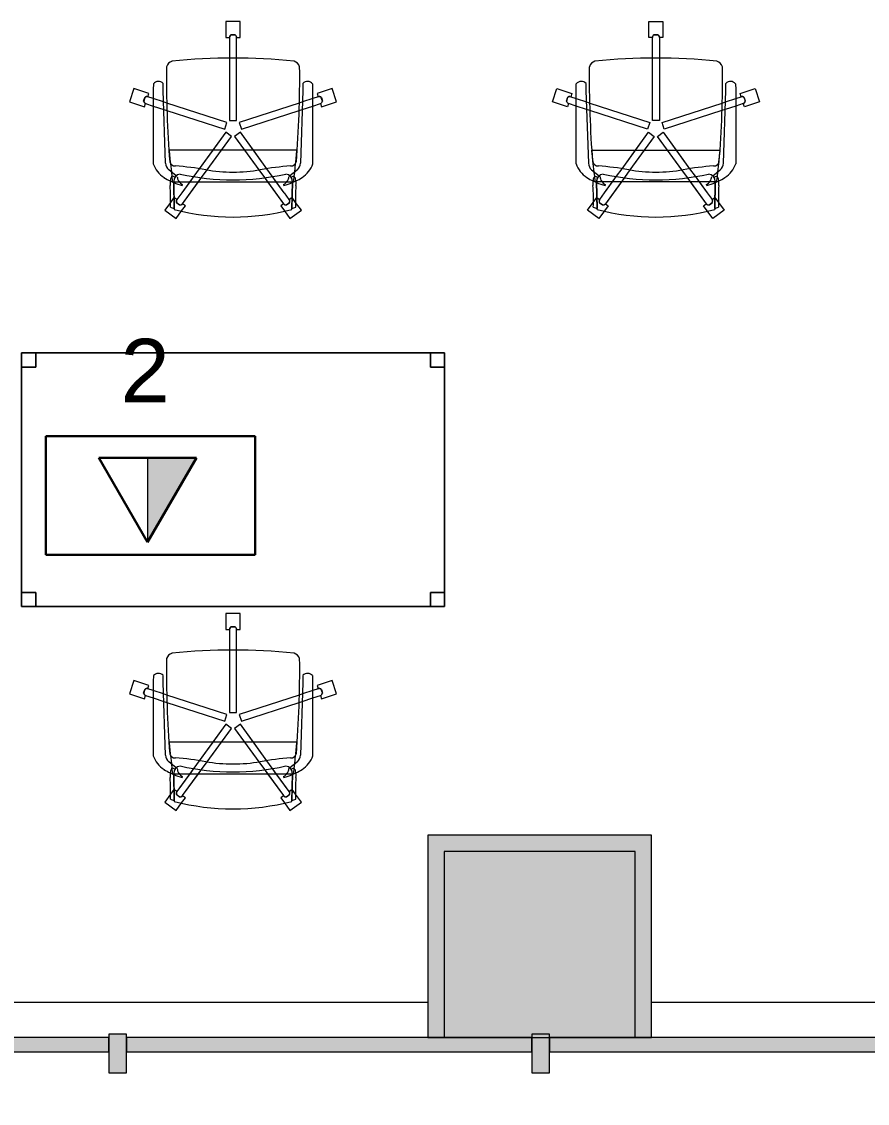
# Model space of a CAD drawing. Header units: inches. Extents: x 385 to 2249, y -1781 to -36.
# Drawn here: x 1857.8 to 1977.8, y -1729.2 to -1575.7 of the extents above; entities that cross this region are included whole.
import ezdxf

# ---------------------------------------------------------------- set-up
doc = ezdxf.new("R2010")
doc.units = ezdxf.units.IN
doc.header["$MEASUREMENT"] = 0
for name, color, linetype, lineweight in [('A-ANNO-NOTE', 131, 'Continuous', 30), ('A-COLS', 52, 'Continuous', 13), ('A-GLAZ-CURT', 52, 'Continuous', 13), ('A-GLAZ-CWMG', 51, 'Continuous', 13), ('A-WALL', 113, 'Continuous', 13), ('I-FURN', 30, 'Continuous', 9)]:
    doc.layers.add(name, color=color, linetype=linetype, lineweight=lineweight)
doc.styles.add('Swis721 Lt BT', font='swissl.ttf', dxfattribs={"height": 9})

# ---------------------------------------------------------------- blocks, each defined once
blk = doc.blocks.new('System Panel - Glazed 2-5105823-Level 5 POWER _ SIGNAL')
at = {"layer": 'A-GLAZ-CURT', "lineweight": 9}
blk.add_hatch(color=7, dxfattribs=at).paths.add_polyline_path([(-14.36, 0.25), (28.75, 0.25), (28.75, 2.25), (-28.75, 2.25), (-28.75, 0.25)], flags=0)
at = {"layer": 'A-GLAZ-CURT', "color": 8, "lineweight": 20}
for p, q in [((28.75, 2.25), (-28.75, 2.25)), ((-28.75, 2.25), (-28.75, 0.25)), ((28.75, 0.25), (28.75, 2.25)), ((-28.75, 0.25), (28.75, 0.25))]:
    blk.add_line(p, q, dxfattribs=at)
blk = doc.blocks.new('Rectangular Mullion - 2_5_ x 5_ rectangular-5104493-Level 5 POWER _ SIGNAL')
at = {"layer": 'A-GLAZ-CWMG', "lineweight": 9}
blk.add_hatch(color=7, dxfattribs=at).paths.add_polyline_path([(0, 2.75), (0, -2.75), (-2.5, -2.75), (-2.5, 2.75)], flags=0)
at = {"layer": 'A-GLAZ-CWMG', "color": 8, "lineweight": 20}
for p, q in [((-2.5, 2.75), (0, 2.75)), ((-2.5, -2.75), (-2.5, 2.75)), ((0, 2.75), (0, -2.75)), ((0, -2.75), (-2.5, -2.75))]:
    blk.add_line(p, q, dxfattribs=at)
blk = doc.blocks.new('Columns 15 - Columns 4-5094592-Level 5 POWER _ SIGNAL')
at = {"layer": 'A-COLS', "color": 8, "lineweight": 20}
for p, q in [((1386.75, -824.84), (1378.58, -849.96)), ((1412.53, -833.21), (1386.75, -824.84)), ((1404.36, -858.34), (1412.53, -833.21)), ((1378.58, -849.96), (1404.36, -858.34))]:
    blk.add_line(p, q, dxfattribs=at)
blk = doc.blocks.new('Walls 49 - Walls 3-5097350-Level 5 POWER _ SIGNAL')
at = {"layer": 'A-WALL', "lineweight": 9}
for p, q in [((54.48, -1088.07), (54.48, -1297.16)), ((54.48, -1328.9), (54.48, -1537.12))]:
    blk.add_line(p, q, dxfattribs=at)
blk = doc.blocks.new('Columns 57 - Columns 4-5528666-Level 5 POWER _ SIGNAL')
at = {"layer": 'A-COLS', "lineweight": 9}
blk.add_hatch(color=7, dxfattribs=at).paths.add_polyline_path([(1376.38, -849.25), (1406.57, -859.06), (1415.44, -831.74), (1385.26, -821.93), (1377.93, -844.49)], flags=0)
at = {"layer": 'A-COLS', "color": 8, "lineweight": 20}
for p, q in [((1385.26, -821.93), (1376.38, -849.25)), ((1415.44, -831.74), (1385.26, -821.93)), ((1406.57, -859.06), (1415.44, -831.74)), ((1376.38, -849.25), (1406.57, -859.06))]:
    blk.add_line(p, q, dxfattribs=at)
blk = doc.blocks.new('F-Haworth_Chair_X99-Seminar - X99 Advanced Seminar Chair-V114-Level 5 POWER _ SIGNAL')
at = {"layer": 'I-FURN'}
for p, q in [((-1, 15.13), (1, 15.13)), ((-1, 12.88), (-1, 15.13)), ((-1, 15.13), (1, 15.13)), ((-1, 12.88), (-1, 15.13)), ((1, 15.13), (1, 12.88)), ((1, 15.13), (1, 12.88)), ((-0.52, 12.88), (-1, 12.88)), ((-0.52, 12.88), (-1, 12.88)), ((-0.5, 9.91), (-0.5, 12.88)), ((-0.5, 9.91), (-0.5, 12.88)), ((0.26, 13.26), (-0.26, 13.26)), ((0.26, 13.26), (-0.26, 13.26)), ((-0.25, 13.25), (0.25, 13.25)), ((-0.25, 13.25), (0.25, 13.25)), ((0.5, 12.88), (0.5, 9.91)), ((0.5, 12.88), (0.5, 9.91)), ((1, 12.88), (0.52, 12.88)), ((1, 12.88), (0.52, 12.88)), ((-0.5, 1.08), (-0.5, 9.91)), ((-0.5, 1.08), (-0.5, 9.91)), ((0.5, 9.91), (0.5, 1.08)), ((0.5, 9.91), (0.5, 1.08)), ((-11.32, 5.48), (-11.3, 6.32)), ((-9.92, 6.36), (-9.92, 5.36)), ((9.92, 5.36), (9.92, 6.36)), ((11.3, 6.32), (11.32, 5.48)), ((-14.69, 3.72), (-14.08, 5.62)), ((-14.69, 3.72), (-14.08, 5.62)), ((-14.08, 5.62), (-11.94, 4.93)), ((-14.08, 5.62), (-11.94, 4.93)), ((-11.94, 4.93), (-12.09, 4.47)), ((-11.94, 4.93), (-12.09, 4.47)), ((-11.32, -5.06), (-11.32, 5.48)), ((-9.92, 5.36), (-9.57, -4.97)), ((9.57, -4.97), (9.92, 5.36)), ((11.32, 5.48), (11.32, -5.06)), ((11.94, 4.93), (14.08, 5.62)), ((11.94, 4.93), (14.08, 5.62)), ((12.09, 4.47), (11.94, 4.93)), ((12.09, 4.47), (11.94, 4.93)), ((14.08, 5.62), (14.69, 3.72)), ((14.08, 5.62), (14.69, 3.72)), ((-12.55, 3.03), (-14.69, 3.72)), ((-12.55, 3.03), (-14.69, 3.72)), ((-12.53, 4.34), (-12.69, 3.85)), ((-12.53, 4.34), (-12.69, 3.85)), ((-12.68, 3.86), (-12.52, 4.33)), ((-12.68, 3.86), (-12.52, 4.33)), ((-12.4, 3.49), (-12.55, 3.03)), ((-12.4, 3.49), (-12.55, 3.03)), ((-11.32, 3.15), (-12.4, 3.5)), ((-11.32, 3.15), (-12.4, 3.5)), ((-12.09, 4.45), (-11.32, 4.21)), ((-12.09, 4.45), (-11.32, 4.21)), ((-11.32, 4.21), (-9.86, 3.73)), ((-11.32, 4.21), (-9.86, 3.73)), ((-9.83, 2.67), (-11.32, 3.15)), ((-9.83, 2.67), (-11.32, 3.15)), ((-9.86, 3.73), (-9.38, 3.57)), ((-9.86, 3.73), (-9.38, 3.57)), ((-9.38, 3.57), (-0.87, 0.81)), ((-9.38, 3.57), (-0.87, 0.81)), ((0.87, 0.81), (9.38, 3.57)), ((0.87, 0.81), (9.38, 3.57)), ((9.38, 3.57), (9.86, 3.73)), ((9.38, 3.57), (9.86, 3.73)), ((11.32, 3.15), (9.83, 2.67)), ((11.32, 3.15), (9.83, 2.67)), ((9.86, 3.73), (11.32, 4.21)), ((9.86, 3.73), (11.32, 4.21)), ((11.32, 4.21), (12.09, 4.45)), ((11.32, 4.21), (12.09, 4.45)), ((12.4, 3.5), (11.32, 3.15)), ((12.4, 3.5), (11.32, 3.15)), ((12.55, 3.03), (12.4, 3.49)), ((12.55, 3.03), (12.4, 3.49)), ((12.52, 4.33), (12.68, 3.86)), ((12.52, 4.33), (12.68, 3.86)), ((12.69, 3.85), (12.53, 4.34)), ((12.69, 3.85), (12.53, 4.34)), ((14.69, 3.72), (12.55, 3.03)), ((14.69, 3.72), (12.55, 3.03)), ((-9.37, 2.52), (-9.83, 2.67)), ((-9.37, 2.52), (-9.83, 2.67)), ((-1.18, -0.14), (-9.37, 2.52)), ((-1.18, -0.14), (-9.37, 2.52)), ((9.37, 2.52), (1.18, -0.14)), ((9.37, 2.52), (1.18, -0.14)), ((9.83, 2.67), (9.37, 2.52)), ((9.83, 2.67), (9.37, 2.52)), ((-0.87, 0.81), (-1.18, -0.14)), ((-0.87, 0.81), (-1.18, -0.14)), ((0.5, 1.08), (-0.5, 1.08)), ((0.5, 1.08), (-0.5, 1.08)), ((1.18, -0.14), (0.87, 0.81)), ((1.18, -0.14), (0.87, 0.81)), ((-4.79, -5.75), (-1.04, -0.58)), ((-0.23, -1.17), (-3.68, -5.91)), ((-2.89, -3.12), (-1.04, -0.58)), ((-0.23, -1.17), (-1.65, -3.12)), ((-1.04, -0.58), (-0.23, -1.17)), ((-1.04, -0.58), (-0.23, -1.17)), ((0.23, -1.17), (1.04, -0.58)), ((0.23, -1.17), (1.04, -0.58)), ((1.65, -3.12), (0.23, -1.17)), ((3.68, -5.91), (0.23, -1.17)), ((1.04, -0.58), (2.89, -3.12)), ((1.04, -0.58), (4.79, -5.75)), ((-9.07, -3.12), (-2.89, -3.12)), ((-9.07, -3.2), (-9.07, -3.12)), ((-8.9, -4.8), (-9.07, -3.2)), ((-4.79, -5.75), (-2.89, -3.12)), ((-1.65, -3.12), (-3.68, -5.91)), ((-2.89, -3.12), (-1.65, -3.12)), ((-1.65, -3.12), (1.65, -3.12)), ((1.65, -3.12), (2.89, -3.12)), ((3.68, -5.91), (1.65, -3.12)), ((2.89, -3.12), (9.07, -3.12)), ((2.89, -3.12), (4.79, -5.75)), ((9.07, -3.2), (8.9, -4.8)), ((9.07, -3.12), (9.07, -3.2)), ((-9.13, -5.92), (-8.07, -6.77)), ((-8.88, -4.99), (-8.89, -4.91)), ((-8.75, -6.22), (-8.88, -4.99)), ((-5.57, -6.82), (-4.79, -5.75)), ((-5.57, -6.82), (-4.79, -5.75)), ((-3.68, -5.91), (-4.47, -7.01)), ((-3.68, -5.91), (-4.47, -7.01)), ((4.47, -7.01), (3.68, -5.91)), ((4.47, -7.01), (3.68, -5.91)), ((4.79, -5.75), (5.57, -6.82)), ((4.79, -5.75), (5.57, -6.82)), ((8.07, -6.77), (9.13, -5.92)), ((8.88, -4.99), (8.75, -6.22)), ((8.89, -4.91), (8.88, -4.99)), ((-8.68, -6.87), (-8.75, -6.22)), ((-8.62, -7.42), (-8.68, -6.87)), ((-8.6, -7.6), (-8.62, -7.43)), ((-8.61, -6.81), (-8.23, -6.95)), ((-8.49, -7.6), (-8.56, -7.6)), ((-8.42, -7.57), (-8.34, -11.37)), ((-8.34, -11.52), (-8.42, -7.57)), ((-7.65, -7.6), (-8.4, -7.6)), ((-8.03, -6.81), (-7.95, -6.87)), ((-6.14, -7.6), (-7.65, -7.6)), ((-7.27, -9.15), (-5.57, -6.82)), ((-7.27, -9.15), (-6.14, -7.6)), ((-4.47, -7.01), (-7.16, -10.71)), ((-4.9, -7.6), (-7.16, -10.71)), ((-6.14, -7.6), (-5.57, -6.82)), ((-4.9, -7.6), (-6.14, -7.6)), ((-4.47, -7.01), (-4.9, -7.6)), ((4.9, -7.6), (-4.9, -7.6)), ((4.9, -7.6), (4.47, -7.01)), ((7.16, -10.71), (4.47, -7.01)), ((6.14, -7.6), (4.9, -7.6)), ((7.16, -10.71), (4.9, -7.6)), ((5.57, -6.82), (6.14, -7.6)), ((5.57, -6.82), (7.27, -9.15)), ((7.65, -7.6), (6.14, -7.6)), ((6.14, -7.6), (7.27, -9.15)), ((8.4, -7.6), (7.65, -7.6)), ((7.95, -6.87), (8, -6.83)), ((8.23, -6.95), (8.61, -6.81)), ((8.34, -11.37), (8.42, -7.57)), ((8.42, -7.57), (8.34, -11.52)), ((8.56, -7.6), (8.49, -7.6)), ((8.62, -7.43), (8.6, -7.6)), ((8.68, -6.87), (8.62, -7.42)), ((8.75, -6.22), (8.68, -6.87)), ((-7.97, -10.12), (-7.28, -9.17)), ((-7.97, -10.12), (-7.28, -9.17)), ((-7.18, -7.99), (-7.21, -8.13)), ((7.21, -8.13), (7.18, -7.99)), ((7.28, -9.17), (7.97, -10.12)), ((7.28, -9.17), (7.97, -10.12)), ((-9.7, -11.65), (-8.88, -10.52)), ((-9.7, -11.65), (-8.88, -10.52)), ((-8.88, -10.52), (-8.38, -9.83)), ((-8.88, -10.52), (-8.38, -9.83)), ((-8.38, -9.83), (-7.99, -10.11)), ((-8.38, -9.83), (-7.99, -10.11)), ((-8, -10.58), (-7.59, -10.88)), ((-8, -10.58), (-7.59, -10.88)), ((-7.59, -10.87), (-7.99, -10.57)), ((-7.59, -10.87), (-7.99, -10.57)), ((-7.15, -10.72), (-6.76, -11)), ((-7.15, -10.72), (-6.76, -11)), ((6.76, -11), (7.15, -10.72)), ((6.76, -11), (7.15, -10.72)), ((7.99, -10.57), (7.59, -10.87)), ((7.99, -10.57), (7.59, -10.87)), ((7.59, -10.88), (8, -10.58)), ((7.59, -10.88), (8, -10.58)), ((7.99, -10.11), (8.38, -9.83)), ((7.99, -10.11), (8.38, -9.83)), ((8.38, -9.83), (8.88, -10.52)), ((8.38, -9.83), (8.88, -10.52)), ((8.88, -10.52), (9.7, -11.65)), ((8.88, -10.52), (9.7, -11.65)), ((-8.08, -12.82), (-9.7, -11.65)), ((-8.08, -12.82), (-9.7, -11.65)), ((-7.29, -11.74), (-8.08, -12.82)), ((-7.29, -11.74), (-8.08, -12.82)), ((-6.76, -11), (-7.29, -11.74)), ((-6.76, -11), (-7.29, -11.74)), ((7.29, -11.74), (6.76, -11)), ((7.29, -11.74), (6.76, -11)), ((8.08, -12.82), (7.29, -11.74)), ((8.08, -12.82), (7.29, -11.74)), ((9.7, -11.65), (8.08, -12.82)), ((9.7, -11.65), (8.08, -12.82))]:
    blk.add_line(p, q, dxfattribs=at)
for centre, radius, start, end in [((-0.11, 12.88), 0.407, 111.1651, 180.8349), ((-0.11, 12.88), 0.407, 111.1651, 180.8349), ((-0.09, 12.88), 0.406, 112.6199, 180), ((-0.09, 12.88), 0.406, 166.524, 180), ((-0.09, 12.88), 0.406, 126.0959, 166.524), ((-0.09, 12.88), 0.406, 112.6199, 126.0959), ((0.09, 12.88), 0.406, 53.9041, 67.3801), ((0.09, 12.88), 0.406, 0, 67.3801), ((0.11, 12.88), 0.407, 359.1651, 68.8349), ((0.11, 12.88), 0.407, 359.1651, 68.8349), ((0.09, 12.88), 0.406, 16.6437, 53.9041), ((0.09, 12.88), 0.406, 13.476, 16.6437), ((0.09, 12.88), 0.406, 0, 13.476), ((-8.21, 8.28), 1.31, 110.0433, 159.9567), ((0, -75.01), 84.96, 84.1475, 95.8525), ((8.21, 8.28), 1.31, 20.0433, 69.9567), ((144.06, 7.32), 153.52, 179.4749, 184.5213), ((-144.06, 7.32), 153.52, 355.4787, 0.5251), ((-10.58, 5.68), 0.956, 45.8901, 138.1099), ((10.58, 5.68), 0.956, 41.8901, 134.1099), ((-12.28, 3.88), 0.407, 183.1651, 252.8349), ((-12.28, 3.88), 0.407, 183.1651, 252.8349), ((-12.27, 3.89), 0.406, 184.6199, 198.0959), ((-12.27, 3.89), 0.406, 184.6199, 252), ((-12.27, 3.89), 0.406, 198.0959, 238.524), ((-12.22, 4.09), 0.407, 71.1651, 140.8349), ((-12.22, 4.09), 0.407, 71.1651, 140.8349), ((-12.22, 4.07), 0.406, 85.476, 139.3801), ((-12.22, 4.07), 0.406, 72, 139.3801), ((-12.27, 3.89), 0.406, 238.524, 252), ((-12.22, 4.07), 0.406, 72, 85.476), ((12.22, 4.09), 0.407, 39.1651, 108.8349), ((12.22, 4.09), 0.407, 39.1651, 108.8349), ((12.22, 4.07), 0.406, 81.0479, 108), ((12.22, 4.07), 0.406, 40.6199, 108), ((12.22, 4.07), 0.406, 40.6199, 81.0479), ((12.27, 3.89), 0.406, 288, 355.3801), ((12.28, 3.88), 0.407, 287.1651, 356.8349), ((12.28, 3.88), 0.407, 287.1651, 356.8349), ((12.27, 3.89), 0.406, 288, 341.9041), ((12.27, 3.89), 0.406, 341.9041, 355.3801), ((-7.87, -3.92), 3.63, 198.1789, 238.0478), ((-8.18, -4.9), 1.39, 182.8013, 227.1078), ((-8.24, -4.59), 0.763, 194.2338, 275.7662), ((-11.32, -48.08), 42.84, 79.9767, 85.7699), ((0, 15.97), 22.19, 259.9767, 280.0233), ((11.32, -48.08), 42.84, 94.2301, 100.0233), ((8.24, -4.59), 0.763, 264.2338, 345.7662), ((8.18, -4.9), 1.39, 312.8922, 357.1987), ((7.87, -3.92), 3.63, 301.9522, 341.8211), ((-4.71, 1.15), 9.61, 238.0478, 243.9964), ((-5.2, -7.86), 3.74, 170.0936, 184.0143), ((-4.71, 1.15), 9.61, 243.9964, 246.4906), ((-8.28, -7.33), 0.613, 122.5427, 170.0936), ((-7.37, -7.55), 1.05, 95.9554, 181.1786), ((-7.37, -7.55), 1.05, 145.2002, 181.1786), ((-6.55, -6.76), 1.38, 185.0878, 212.4248), ((-6.55, -6.76), 1.38, 214.0187, 242.9497), ((0, 26.49), 33.83, 257.2285, 282.7715), ((6.55, -6.76), 1.38, 297.0503, 325.9813), ((7.37, -7.55), 1.05, 358.8214, 84.0446), ((6.55, -6.76), 1.38, 327.5752, 354.9122), ((7.37, -7.55), 1.05, 358.8214, 34.7998), ((4.71, 1.15), 9.61, 293.5094, 296.0036), ((8.28, -7.33), 0.613, 9.9064, 57.4573), ((5.2, -7.86), 3.74, 355.9857, 9.9064), ((4.71, 1.15), 9.61, 296.0036, 301.9522), ((-36.06, -10.03), 27.2, 357.4882, 4.0143), ((-4.71, 1.15), 9.61, 246.6393, 247.073), ((-4.71, 1.15), 9.61, 247.2631, 254.9334), ((4.71, 1.15), 9.61, 285.0666, 292.7369), ((4.71, 1.15), 9.61, 292.927, 293.3607), ((36.06, -10.03), 27.2, 175.9857, 182.5118), ((-7.66, -10.36), 0.407, 143.1651, 212.8349), ((-7.66, -10.36), 0.407, 143.1651, 212.8349), ((-7.64, -10.36), 0.406, 144, 211.3801), ((-7.64, -10.36), 0.406, 144, 211.3801), ((-7.49, -10.47), 0.406, 256.6199, 324), ((-7.48, -10.49), 0.407, 255.1651, 324.8349), ((-7.48, -10.49), 0.407, 255.1651, 324.8349), ((-7.49, -10.47), 0.406, 297.0479, 324), ((7.48, -10.49), 0.407, 215.1651, 284.8349), ((7.48, -10.49), 0.407, 215.1651, 284.8349), ((7.49, -10.47), 0.406, 216, 256.4281), ((7.49, -10.47), 0.406, 216, 283.3801), ((7.64, -10.36), 0.406, 28.5937, 36), ((7.64, -10.36), 0.406, 328.6199, 36), ((7.66, -10.36), 0.407, 327.1651, 36.8349), ((7.66, -10.36), 0.407, 327.1651, 36.8349), ((7.64, -10.36), 0.406, 328.6199, 331.1439), ((7.64, -10.36), 0.406, 22.524, 28.5937), ((7.64, -10.36), 0.406, 331.1439, 22.524), ((0, 20.73), 33.17, 254.4478, 255.4234), ((0, 20.29), 32.89, 255.304, 284.6925), ((-7.49, -10.47), 0.406, 256.6199, 297.0479), ((7.49, -10.47), 0.406, 256.4281, 283.3801), ((0, 20.73), 33.17, 284.5766, 285.5522)]:
    blk.add_arc(centre, radius, start, end, dxfattribs=at)
blk = doc.blocks.new('F-Haworth_Chair_X99-Seminar - X99 Advanced Seminar Chair-V115-Level 5 POWER _ SIGNAL')
at = {"layer": 'I-FURN'}
for p, q in [((-8.08, 12.82), (-9.7, 11.65)), ((-8.08, 12.82), (-9.7, 11.65)), ((-7.29, 11.74), (-8.08, 12.82)), ((-7.29, 11.74), (-8.08, 12.82)), ((8.08, 12.82), (7.29, 11.74)), ((8.08, 12.82), (7.29, 11.74)), ((9.7, 11.65), (8.08, 12.82)), ((9.7, 11.65), (8.08, 12.82)), ((-9.7, 11.65), (-8.88, 10.52)), ((-9.7, 11.65), (-8.88, 10.52)), ((-8.34, 11.52), (-8.42, 7.57)), ((-8.42, 7.57), (-8.34, 11.37)), ((-8, 10.58), (-7.59, 10.88)), ((-8, 10.58), (-7.59, 10.88)), ((-7.59, 10.87), (-7.99, 10.57)), ((-7.59, 10.87), (-7.99, 10.57)), ((-6.76, 11), (-7.29, 11.74)), ((-6.76, 11), (-7.29, 11.74)), ((-7.15, 10.72), (-6.76, 11)), ((-7.15, 10.72), (-6.76, 11)), ((7.29, 11.74), (6.76, 11)), ((7.29, 11.74), (6.76, 11)), ((6.76, 11), (7.15, 10.72)), ((6.76, 11), (7.15, 10.72)), ((7.59, 10.88), (8, 10.58)), ((7.59, 10.88), (8, 10.58)), ((7.99, 10.57), (7.59, 10.87)), ((7.99, 10.57), (7.59, 10.87)), ((8.42, 7.57), (8.34, 11.52)), ((8.34, 11.37), (8.42, 7.57)), ((8.88, 10.52), (9.7, 11.65)), ((8.88, 10.52), (9.7, 11.65)), ((-8.88, 10.52), (-8.38, 9.83)), ((-8.88, 10.52), (-8.38, 9.83)), ((-8.38, 9.83), (-7.99, 10.11)), ((-8.38, 9.83), (-7.99, 10.11)), ((-7.97, 10.12), (-7.28, 9.17)), ((-7.97, 10.12), (-7.28, 9.17)), ((-4.9, 7.6), (-7.16, 10.71)), ((-4.47, 7.01), (-7.16, 10.71)), ((7.16, 10.71), (4.47, 7.01)), ((7.16, 10.71), (4.9, 7.6)), ((7.28, 9.17), (7.97, 10.12)), ((7.28, 9.17), (7.97, 10.12)), ((7.99, 10.11), (8.38, 9.83)), ((7.99, 10.11), (8.38, 9.83)), ((8.38, 9.83), (8.88, 10.52)), ((8.38, 9.83), (8.88, 10.52)), ((-7.27, 9.15), (-6.14, 7.6)), ((-7.27, 9.15), (-5.57, 6.82)), ((-7.18, 7.99), (-7.21, 8.13)), ((5.57, 6.82), (7.27, 9.15)), ((6.14, 7.6), (7.27, 9.15)), ((7.21, 8.13), (7.18, 7.99)), ((-9.13, 5.92), (-8.07, 6.77)), ((-8.75, 6.22), (-8.88, 4.99)), ((-8.68, 6.87), (-8.75, 6.22)), ((-8.62, 7.42), (-8.68, 6.87)), ((-8.6, 7.6), (-8.62, 7.43)), ((-8.61, 6.81), (-8.23, 6.95)), ((-8.49, 7.6), (-8.56, 7.6)), ((-7.65, 7.6), (-8.4, 7.6)), ((-8.03, 6.81), (-7.95, 6.87)), ((-6.14, 7.6), (-7.65, 7.6)), ((-4.9, 7.6), (-6.14, 7.6)), ((-6.14, 7.6), (-5.57, 6.82)), ((-5.57, 6.82), (-4.79, 5.75)), ((-5.57, 6.82), (-4.79, 5.75)), ((4.9, 7.6), (-4.9, 7.6)), ((-4.47, 7.01), (-4.9, 7.6)), ((-3.68, 5.91), (-4.47, 7.01)), ((-3.68, 5.91), (-4.47, 7.01)), ((4.47, 7.01), (3.68, 5.91)), ((4.47, 7.01), (3.68, 5.91)), ((4.9, 7.6), (4.47, 7.01)), ((4.79, 5.75), (5.57, 6.82)), ((4.79, 5.75), (5.57, 6.82)), ((6.14, 7.6), (4.9, 7.6)), ((5.57, 6.82), (6.14, 7.6)), ((7.65, 7.6), (6.14, 7.6)), ((8.4, 7.6), (7.65, 7.6)), ((7.95, 6.87), (8.03, 6.81)), ((8.07, 6.77), (9.13, 5.92)), ((8.23, 6.95), (8.61, 6.81)), ((8.56, 7.6), (8.49, 7.6)), ((8.62, 7.43), (8.6, 7.6)), ((8.68, 6.87), (8.62, 7.42)), ((8.75, 6.22), (8.68, 6.87)), ((8.88, 4.99), (8.75, 6.22)), ((-11.32, 5.06), (-11.32, -5.48)), ((-9.92, -5.36), (-9.57, 4.97)), ((-8.9, 4.8), (-9.07, 3.2)), ((-8.88, 4.99), (-8.89, 4.91)), ((-4.79, 5.75), (-2.89, 3.12)), ((-4.79, 5.75), (-1.04, 0.58)), ((-1.65, 3.12), (-3.68, 5.91)), ((-0.23, 1.17), (-3.68, 5.91)), ((3.68, 5.91), (0.23, 1.17)), ((1.04, 0.58), (4.79, 5.75)), ((3.68, 5.91), (1.65, 3.12)), ((2.89, 3.12), (4.79, 5.75)), ((8.89, 4.91), (8.88, 4.99)), ((9.07, 3.2), (8.9, 4.8)), ((9.57, 4.97), (9.92, -5.36)), ((11.32, -5.48), (11.32, 5.06)), ((-9.07, 3.2), (-9.07, 3.12)), ((-9.07, 3.12), (-2.89, 3.12)), ((-2.89, 3.12), (-1.65, 3.12)), ((-2.89, 3.12), (-1.04, 0.58)), ((-1.65, 3.12), (1.65, 3.12)), ((-0.23, 1.17), (-1.65, 3.12)), ((1.65, 3.12), (0.23, 1.17)), ((1.04, 0.58), (2.89, 3.12)), ((1.65, 3.12), (2.89, 3.12)), ((2.89, 3.12), (9.07, 3.12)), ((9.07, 3.12), (9.07, 3.2)), ((-1.18, 0.14), (-9.37, -2.52)), ((-1.18, 0.14), (-9.37, -2.52)), ((-0.87, -0.81), (-1.18, 0.14)), ((-0.87, -0.81), (-1.18, 0.14)), ((-1.04, 0.58), (-0.23, 1.17)), ((-1.04, 0.58), (-0.23, 1.17)), ((0.23, 1.17), (1.04, 0.58)), ((0.23, 1.17), (1.04, 0.58)), ((1.18, 0.14), (0.87, -0.81)), ((1.18, 0.14), (0.87, -0.81)), ((9.37, -2.52), (1.18, 0.14)), ((9.37, -2.52), (1.18, 0.14)), ((-9.38, -3.57), (-0.87, -0.81)), ((-9.38, -3.57), (-0.87, -0.81)), ((-0.5, -1.08), (-0.5, -9.91)), ((0.5, -1.08), (-0.5, -1.08)), ((-0.5, -1.08), (-0.5, -9.91)), ((0.5, -1.08), (-0.5, -1.08)), ((0.5, -9.91), (0.5, -1.08)), ((0.5, -9.91), (0.5, -1.08)), ((0.87, -0.81), (9.38, -3.57)), ((0.87, -0.81), (9.38, -3.57)), ((-12.55, -3.03), (-14.69, -3.72)), ((-12.55, -3.03), (-14.69, -3.72)), ((-12.4, -3.49), (-12.55, -3.03)), ((-12.4, -3.49), (-12.55, -3.03)), ((-9.83, -2.67), (-11.32, -3.15)), ((-9.83, -2.67), (-11.32, -3.15)), ((-9.37, -2.52), (-9.83, -2.67)), ((-9.37, -2.52), (-9.83, -2.67)), ((9.83, -2.67), (9.37, -2.52)), ((9.83, -2.67), (9.37, -2.52)), ((11.32, -3.15), (9.83, -2.67)), ((11.32, -3.15), (9.83, -2.67)), ((12.55, -3.03), (12.4, -3.49)), ((12.55, -3.03), (12.4, -3.49)), ((14.69, -3.72), (12.55, -3.03)), ((14.69, -3.72), (12.55, -3.03)), ((-14.69, -3.72), (-14.08, -5.62)), ((-14.69, -3.72), (-14.08, -5.62)), ((-12.53, -4.34), (-12.69, -3.85)), ((-12.53, -4.34), (-12.69, -3.85)), ((-12.68, -3.86), (-12.52, -4.33)), ((-12.68, -3.86), (-12.52, -4.33)), ((-11.32, -3.15), (-12.4, -3.5)), ((-11.32, -3.15), (-12.4, -3.5)), ((-12.09, -4.45), (-11.32, -4.21)), ((-12.09, -4.45), (-11.32, -4.21)), ((-11.94, -4.93), (-12.09, -4.47)), ((-11.94, -4.93), (-12.09, -4.47)), ((-11.32, -4.21), (-9.86, -3.73)), ((-11.32, -4.21), (-9.86, -3.73)), ((-9.86, -3.73), (-9.38, -3.57)), ((-9.86, -3.73), (-9.38, -3.57)), ((9.38, -3.57), (9.86, -3.73)), ((9.38, -3.57), (9.86, -3.73)), ((9.86, -3.73), (11.32, -4.21)), ((9.86, -3.73), (11.32, -4.21)), ((12.4, -3.5), (11.32, -3.15)), ((12.4, -3.5), (11.32, -3.15)), ((11.32, -4.21), (12.09, -4.45)), ((11.32, -4.21), (12.09, -4.45)), ((12.09, -4.47), (11.94, -4.93)), ((12.09, -4.47), (11.94, -4.93)), ((12.52, -4.33), (12.68, -3.86)), ((12.52, -4.33), (12.68, -3.86)), ((12.69, -3.85), (12.53, -4.34)), ((12.69, -3.85), (12.53, -4.34)), ((14.08, -5.62), (14.69, -3.72)), ((14.08, -5.62), (14.69, -3.72)), ((-14.08, -5.62), (-11.94, -4.93)), ((-14.08, -5.62), (-11.94, -4.93)), ((-11.32, -5.48), (-11.3, -6.32)), ((-9.92, -6.36), (-9.92, -5.36)), ((9.92, -5.36), (9.92, -6.36)), ((11.3, -6.32), (11.32, -5.48)), ((11.94, -4.93), (14.08, -5.62)), ((11.94, -4.93), (14.08, -5.62)), ((-0.5, -9.91), (-0.5, -12.88)), ((-0.5, -9.91), (-0.5, -12.88)), ((0.5, -12.88), (0.5, -9.91)), ((0.5, -12.88), (0.5, -9.91)), ((-0.52, -12.88), (-1, -12.88)), ((-1, -12.88), (-1, -15.13)), ((-0.52, -12.88), (-1, -12.88)), ((-1, -12.88), (-1, -15.13)), ((0.26, -13.26), (-0.26, -13.26)), ((0.26, -13.26), (-0.26, -13.26)), ((-0.25, -13.25), (0.25, -13.25)), ((-0.25, -13.25), (0.25, -13.25)), ((1, -12.88), (0.52, -12.88)), ((1, -12.88), (0.52, -12.88)), ((1, -15.13), (1, -12.88)), ((1, -15.13), (1, -12.88)), ((-1, -15.13), (1, -15.13)), ((-1, -15.13), (1, -15.13))]:
    blk.add_line(p, q, dxfattribs=at)
for centre, radius, start, end in [((0, -20.29), 32.89, 75.3075, 104.696), ((-36.06, 10.03), 27.2, 355.9857, 2.5118), ((0, -20.73), 33.17, 104.5766, 105.5522), ((-7.48, 10.49), 0.407, 35.1651, 104.8349), ((-7.48, 10.49), 0.407, 35.1651, 104.8349), ((-7.49, 10.47), 0.406, 36, 103.3801), ((-7.49, 10.47), 0.406, 36, 103.3801), ((7.48, 10.49), 0.407, 75.1651, 144.8349), ((7.48, 10.49), 0.407, 75.1651, 144.8349), ((7.49, 10.47), 0.406, 76.6199, 144), ((7.49, 10.47), 0.406, 117.0479, 142.5976), ((7.49, 10.47), 0.406, 76.6199, 117.0479), ((0, -20.73), 33.17, 74.4478, 75.4234), ((36.06, 10.03), 27.2, 177.4882, 184.0143), ((-7.66, 10.36), 0.407, 147.1651, 216.8349), ((-7.66, 10.36), 0.407, 147.1651, 216.8349), ((-7.64, 10.36), 0.406, 148.6199, 216), ((-7.64, 10.36), 0.406, 148.6199, 216), ((7.49, 10.47), 0.406, 142.5976, 144), ((7.64, 10.36), 0.406, 324, 31.3801), ((7.64, 10.36), 0.406, 324, 17.9041), ((7.66, 10.36), 0.407, 323.1651, 32.8349), ((7.64, 10.36), 0.406, 17.9041, 31.3801), ((7.66, 10.36), 0.407, 323.1651, 337.0991), ((7.66, 10.36), 0.407, 351.033, 32.8349), ((7.66, 10.36), 0.407, 337.0991, 351.033), ((-5.2, 7.86), 3.74, 175.9857, 189.9064), ((-4.71, -1.15), 9.61, 112.927, 113.3607), ((-4.71, -1.15), 9.61, 105.0666, 112.7369), ((-6.55, 6.76), 1.38, 117.0503, 145.9813), ((6.55, 6.76), 1.38, 34.0187, 62.9497), ((4.71, -1.15), 9.61, 67.2631, 74.9334), ((4.71, -1.15), 9.61, 66.6393, 67.073), ((5.2, 7.86), 3.74, 350.0936, 4.0143), ((-7.87, 3.92), 3.63, 121.9522, 161.8211), ((-4.71, -1.15), 9.61, 116.0036, 121.9522), ((-4.71, -1.15), 9.61, 113.5094, 116.0036), ((-8.28, 7.33), 0.613, 189.9064, 237.4573), ((-7.37, 7.55), 1.05, 178.8214, 214.7998), ((-7.37, 7.55), 1.05, 178.8214, 264.0446), ((-6.55, 6.76), 1.38, 147.5752, 174.9122), ((0, -26.49), 33.83, 77.2285, 102.7715), ((0, -15.97), 22.19, 79.9767, 100.0233), ((7.37, 7.55), 1.05, 275.9554, 1.1786), ((6.55, 6.76), 1.38, 5.0878, 32.4248), ((7.37, 7.55), 1.05, 325.2002, 1.1786), ((4.71, -1.15), 9.61, 63.9964, 66.4906), ((8.28, 7.33), 0.613, 302.5427, 350.0936), ((4.71, -1.15), 9.61, 58.0478, 63.9964), ((7.87, 3.92), 3.63, 18.1789, 58.0478), ((-8.18, 4.9), 1.39, 132.8922, 177.1987), ((144.06, -7.32), 153.52, 175.4787, 180.5251), ((-8.24, 4.59), 0.763, 84.2338, 165.7662), ((-11.32, 48.08), 42.84, 274.2301, 280.0233), ((11.32, 48.08), 42.84, 259.9767, 265.7699), ((8.24, 4.59), 0.763, 14.2338, 95.7662), ((-144.06, -7.32), 153.52, 359.4749, 4.5213), ((8.18, 4.9), 1.39, 2.8013, 47.1078), ((-12.28, -3.88), 0.407, 107.1651, 176.8349), ((-12.28, -3.88), 0.407, 107.1651, 176.8349), ((-12.27, -3.89), 0.406, 108, 175.3801), ((-12.27, -3.89), 0.406, 161.9041, 175.3801), ((-12.27, -3.89), 0.406, 121.476, 161.9041), ((-12.22, -4.09), 0.407, 219.1651, 288.8349), ((-12.22, -4.09), 0.407, 219.1651, 288.8349), ((-12.22, -4.07), 0.406, 220.6199, 274.524), ((-12.22, -4.07), 0.406, 220.6199, 288), ((-12.27, -3.89), 0.406, 108, 121.476), ((-12.22, -4.07), 0.406, 274.524, 288), ((12.22, -4.07), 0.406, 252, 319.3801), ((12.22, -4.09), 0.407, 251.1651, 320.8349), ((12.22, -4.09), 0.407, 251.1651, 320.8349), ((12.22, -4.07), 0.406, 252, 265.476), ((12.22, -4.07), 0.406, 265.476, 305.9041), ((12.28, -3.88), 0.407, 3.1651, 72.8349), ((12.28, -3.88), 0.407, 3.1651, 72.8349), ((12.27, -3.89), 0.406, 45.0479, 72), ((12.27, -3.89), 0.406, 4.6199, 72), ((12.22, -4.07), 0.406, 305.9041, 319.3801), ((12.27, -3.89), 0.406, 4.6199, 45.0479), ((-10.58, -5.68), 0.956, 221.8901, 314.1099), ((10.58, -5.68), 0.956, 225.8901, 318.1099), ((-8.21, -8.28), 1.31, 200.0433, 249.9567), ((8.21, -8.28), 1.31, 290.0433, 339.9567), ((0, 75.01), 84.96, 264.1475, 275.8525), ((-0.11, -12.88), 0.407, 179.1651, 248.8349), ((-0.11, -12.88), 0.407, 179.1651, 248.8349), ((-0.09, -12.88), 0.406, 180, 193.476), ((-0.09, -12.88), 0.406, 180, 247.3801), ((-0.09, -12.88), 0.406, 193.476, 231.2565), ((-0.09, -12.88), 0.406, 231.2565, 247.3801), ((0.09, -12.88), 0.406, 292.6199, 360), ((0.09, -12.88), 0.406, 292.6199, 306.0959), ((0.11, -12.88), 0.407, 291.1651, 0.8349), ((0.11, -12.88), 0.407, 291.1651, 0.8349), ((0.09, -12.88), 0.406, 306.0959, 346.524), ((0.09, -12.88), 0.406, 346.524, 360)]:
    blk.add_arc(centre, radius, start, end, dxfattribs=at)
blk = doc.blocks.new('F-Haworth_Chair_X99-Seminar - X99 Advanced Seminar Chair-V117-Level 5 POWER _ SIGNAL')
at = {"layer": 'I-FURN'}
for p, q in [((-8.08, 12.82), (-9.7, 11.65)), ((-8.08, 12.82), (-9.7, 11.65)), ((-7.29, 11.74), (-8.08, 12.82)), ((-7.29, 11.74), (-8.08, 12.82)), ((8.08, 12.82), (7.29, 11.74)), ((8.08, 12.82), (7.29, 11.74)), ((9.7, 11.65), (8.08, 12.82)), ((9.7, 11.65), (8.08, 12.82)), ((-9.7, 11.65), (-8.88, 10.52)), ((-9.7, 11.65), (-8.88, 10.52)), ((-8.34, 11.52), (-8.42, 7.57)), ((-8.42, 7.57), (-8.34, 11.37)), ((-8, 10.58), (-7.59, 10.88)), ((-8, 10.58), (-7.59, 10.88)), ((-7.59, 10.87), (-7.99, 10.57)), ((-7.59, 10.87), (-7.99, 10.57)), ((-6.76, 11), (-7.29, 11.74)), ((-6.76, 11), (-7.29, 11.74)), ((-7.15, 10.72), (-6.76, 11)), ((-7.15, 10.72), (-6.76, 11)), ((7.29, 11.74), (6.76, 11)), ((7.29, 11.74), (6.76, 11)), ((6.76, 11), (7.15, 10.72)), ((6.76, 11), (7.15, 10.72)), ((7.59, 10.88), (8, 10.58)), ((7.59, 10.88), (8, 10.58)), ((7.99, 10.57), (7.59, 10.87)), ((7.99, 10.57), (7.59, 10.87)), ((8.42, 7.57), (8.34, 11.52)), ((8.34, 11.37), (8.42, 7.57)), ((8.88, 10.52), (9.7, 11.65)), ((8.88, 10.52), (9.7, 11.65)), ((-8.88, 10.52), (-8.38, 9.83)), ((-8.88, 10.52), (-8.38, 9.83)), ((-8.38, 9.83), (-7.99, 10.11)), ((-8.38, 9.83), (-7.99, 10.11)), ((-7.97, 10.12), (-6.14, 7.6)), ((-7.97, 10.12), (-5.57, 6.82)), ((-4.9, 7.6), (-7.16, 10.71)), ((-4.47, 7.01), (-7.16, 10.71)), ((7.16, 10.71), (4.47, 7.01)), ((7.16, 10.71), (4.9, 7.6)), ((5.57, 6.82), (7.97, 10.12)), ((6.14, 7.6), (7.97, 10.12)), ((7.99, 10.11), (8.38, 9.83)), ((7.99, 10.11), (8.38, 9.83)), ((8.38, 9.83), (8.88, 10.52)), ((8.38, 9.83), (8.88, 10.52)), ((-7.18, 7.99), (-7.21, 8.13)), ((7.21, 8.13), (7.18, 7.99)), ((-9.13, 5.92), (-8.07, 6.77)), ((-8.75, 6.22), (-8.88, 4.99)), ((-8.68, 6.87), (-8.75, 6.22)), ((-8.62, 7.42), (-8.68, 6.87)), ((-8.6, 7.6), (-8.62, 7.43)), ((-8.61, 6.81), (-8.23, 6.95)), ((-8.49, 7.6), (-8.56, 7.6)), ((-7.65, 7.6), (-8.4, 7.6)), ((-8.03, 6.81), (-7.95, 6.87)), ((-6.14, 7.6), (-7.65, 7.6)), ((-4.9, 7.6), (-6.14, 7.6)), ((-6.14, 7.6), (-5.57, 6.82)), ((-5.57, 6.82), (-4.79, 5.75)), ((-5.57, 6.82), (-4.79, 5.75)), ((4.9, 7.6), (-4.9, 7.6)), ((-4.47, 7.01), (-4.9, 7.6)), ((-3.68, 5.91), (-4.47, 7.01)), ((-3.68, 5.91), (-4.47, 7.01)), ((4.47, 7.01), (3.68, 5.91)), ((4.47, 7.01), (3.68, 5.91)), ((4.9, 7.6), (4.47, 7.01)), ((4.79, 5.75), (5.57, 6.82)), ((4.79, 5.75), (5.57, 6.82)), ((6.14, 7.6), (4.9, 7.6)), ((5.57, 6.82), (6.14, 7.6)), ((7.65, 7.6), (6.14, 7.6)), ((8.4, 7.6), (7.65, 7.6)), ((7.95, 6.87), (8.03, 6.81)), ((8.07, 6.77), (9.13, 5.92)), ((8.23, 6.95), (8.61, 6.81)), ((8.56, 7.6), (8.49, 7.6)), ((8.62, 7.43), (8.6, 7.6)), ((8.68, 6.87), (8.62, 7.42)), ((8.75, 6.22), (8.68, 6.87)), ((8.88, 4.99), (8.75, 6.22)), ((-11.32, 5.06), (-11.32, -5.48)), ((-9.92, -5.36), (-9.57, 4.97)), ((-8.9, 4.8), (-9.07, 3.2)), ((-8.88, 4.99), (-8.89, 4.91)), ((-4.79, 5.75), (-2.89, 3.12)), ((-4.79, 5.75), (-1.04, 0.58)), ((-1.65, 3.12), (-3.68, 5.91)), ((-0.23, 1.17), (-3.68, 5.91)), ((3.68, 5.91), (0.23, 1.17)), ((1.04, 0.58), (4.79, 5.75)), ((3.68, 5.91), (1.65, 3.12)), ((2.89, 3.12), (4.79, 5.75)), ((8.89, 4.91), (8.88, 4.99)), ((9.07, 3.2), (8.9, 4.8)), ((9.57, 4.97), (9.92, -5.36)), ((11.32, -5.48), (11.32, 5.06)), ((-9.07, 3.2), (-9.07, 3.12)), ((-9.07, 3.12), (-2.89, 3.12)), ((-2.89, 3.12), (-1.65, 3.12)), ((-2.89, 3.12), (-1.04, 0.58)), ((-1.65, 3.12), (1.65, 3.12)), ((-0.23, 1.17), (-1.65, 3.12)), ((1.65, 3.12), (0.23, 1.17)), ((1.04, 0.58), (2.89, 3.12)), ((1.65, 3.12), (2.89, 3.12)), ((2.89, 3.12), (9.07, 3.12)), ((9.07, 3.12), (9.07, 3.2)), ((-1.18, 0.14), (-9.37, -2.52)), ((-1.18, 0.14), (-9.37, -2.52)), ((-0.87, -0.81), (-1.18, 0.14)), ((-0.87, -0.81), (-1.18, 0.14)), ((-1.04, 0.58), (-0.23, 1.17)), ((-1.04, 0.58), (-0.23, 1.17)), ((0.23, 1.17), (1.04, 0.58)), ((0.23, 1.17), (1.04, 0.58)), ((1.18, 0.14), (0.87, -0.81)), ((1.18, 0.14), (0.87, -0.81)), ((9.37, -2.52), (1.18, 0.14)), ((9.37, -2.52), (1.18, 0.14)), ((-9.38, -3.57), (-0.87, -0.81)), ((-9.38, -3.57), (-0.87, -0.81)), ((-0.5, -1.08), (-0.5, -9.91)), ((0.5, -1.08), (-0.5, -1.08)), ((-0.5, -1.08), (-0.5, -9.91)), ((0.5, -1.08), (-0.5, -1.08)), ((0.5, -9.91), (0.5, -1.08)), ((0.5, -9.91), (0.5, -1.08)), ((0.87, -0.81), (9.38, -3.57)), ((0.87, -0.81), (9.38, -3.57)), ((-12.55, -3.03), (-14.69, -3.72)), ((-12.55, -3.03), (-14.69, -3.72)), ((-12.4, -3.49), (-12.55, -3.03)), ((-12.4, -3.49), (-12.55, -3.03)), ((-9.83, -2.67), (-11.32, -3.15)), ((-9.83, -2.67), (-11.32, -3.15)), ((-9.37, -2.52), (-9.83, -2.67)), ((-9.37, -2.52), (-9.83, -2.67)), ((9.83, -2.67), (9.37, -2.52)), ((9.83, -2.67), (9.37, -2.52)), ((11.32, -3.15), (9.83, -2.67)), ((11.32, -3.15), (9.83, -2.67)), ((12.55, -3.03), (12.4, -3.49)), ((12.55, -3.03), (12.4, -3.49)), ((14.69, -3.72), (12.55, -3.03)), ((14.69, -3.72), (12.55, -3.03)), ((-14.69, -3.72), (-14.08, -5.62)), ((-14.69, -3.72), (-14.08, -5.62)), ((-12.53, -4.34), (-12.69, -3.85)), ((-12.53, -4.34), (-12.69, -3.85)), ((-12.68, -3.86), (-12.52, -4.33)), ((-12.68, -3.86), (-12.52, -4.33)), ((-11.32, -3.15), (-12.4, -3.5)), ((-11.32, -3.15), (-12.4, -3.5)), ((-12.09, -4.45), (-11.32, -4.21)), ((-12.09, -4.45), (-11.32, -4.21)), ((-11.94, -4.93), (-12.09, -4.47)), ((-11.94, -4.93), (-12.09, -4.47)), ((-11.32, -4.21), (-9.86, -3.73)), ((-11.32, -4.21), (-9.86, -3.73)), ((-9.86, -3.73), (-9.38, -3.57)), ((-9.86, -3.73), (-9.38, -3.57)), ((9.38, -3.57), (9.86, -3.73)), ((9.38, -3.57), (9.86, -3.73)), ((9.86, -3.73), (11.32, -4.21)), ((9.86, -3.73), (11.32, -4.21)), ((12.4, -3.5), (11.32, -3.15)), ((12.4, -3.5), (11.32, -3.15)), ((11.32, -4.21), (12.09, -4.45)), ((11.32, -4.21), (12.09, -4.45)), ((12.09, -4.47), (11.94, -4.93)), ((12.09, -4.47), (11.94, -4.93)), ((12.52, -4.33), (12.68, -3.86)), ((12.52, -4.33), (12.68, -3.86)), ((12.69, -3.85), (12.53, -4.34)), ((12.69, -3.85), (12.53, -4.34)), ((14.08, -5.62), (14.69, -3.72)), ((14.08, -5.62), (14.69, -3.72)), ((-14.08, -5.62), (-11.94, -4.93)), ((-14.08, -5.62), (-11.94, -4.93)), ((-11.32, -5.48), (-11.3, -6.32)), ((-9.92, -6.36), (-9.92, -5.36)), ((9.92, -5.36), (9.92, -6.36)), ((11.3, -6.32), (11.32, -5.48)), ((11.94, -4.93), (14.08, -5.62)), ((11.94, -4.93), (14.08, -5.62)), ((-0.5, -9.91), (-0.5, -12.88)), ((-0.5, -9.91), (-0.5, -12.88)), ((0.5, -12.88), (0.5, -9.91)), ((0.5, -12.88), (0.5, -9.91)), ((-0.52, -12.88), (-1, -12.88)), ((-1, -12.88), (-1, -15.13)), ((-0.52, -12.88), (-1, -12.88)), ((-1, -12.88), (-1, -15.13)), ((0.26, -13.26), (-0.26, -13.26)), ((0.26, -13.26), (-0.26, -13.26)), ((-0.25, -13.25), (0.25, -13.25)), ((-0.25, -13.25), (0.25, -13.25)), ((1, -12.88), (0.52, -12.88)), ((1, -12.88), (0.52, -12.88)), ((1, -15.13), (1, -12.88)), ((1, -15.13), (1, -12.88)), ((-1, -15.13), (1, -15.13)), ((-1, -15.13), (1, -15.13))]:
    blk.add_line(p, q, dxfattribs=at)
for centre, radius, start, end in [((0, -20.29), 32.89, 75.3075, 104.696), ((-36.06, 10.03), 27.2, 355.9857, 2.5118), ((0, -20.73), 33.17, 104.5766, 105.5522), ((-7.48, 10.49), 0.407, 35.1651, 104.8349), ((-7.48, 10.49), 0.407, 35.1651, 104.8349), ((-7.49, 10.47), 0.406, 36, 103.3801), ((-7.49, 10.47), 0.406, 36, 103.3801), ((7.48, 10.49), 0.407, 75.1651, 144.8349), ((7.48, 10.49), 0.407, 75.1651, 144.8349), ((7.49, 10.47), 0.406, 76.6199, 144), ((7.49, 10.47), 0.406, 117.0479, 142.5976), ((7.49, 10.47), 0.406, 76.6199, 117.0479), ((0, -20.73), 33.17, 74.4478, 75.4234), ((36.06, 10.03), 27.2, 177.4882, 184.0143), ((-7.66, 10.36), 0.407, 147.1651, 216.8349), ((-7.66, 10.36), 0.407, 147.1651, 216.8349), ((-7.64, 10.36), 0.406, 148.6199, 216), ((-7.64, 10.36), 0.406, 148.6199, 216), ((7.49, 10.47), 0.406, 142.5976, 144), ((7.64, 10.36), 0.406, 324, 31.3801), ((7.64, 10.36), 0.406, 324, 17.9041), ((7.66, 10.36), 0.407, 323.1651, 32.8349), ((7.66, 10.36), 0.407, 323.1651, 32.8349), ((7.64, 10.36), 0.406, 17.9041, 31.3801), ((-5.2, 7.86), 3.74, 175.9857, 189.9064), ((-4.71, -1.15), 9.61, 112.927, 113.3607), ((-4.71, -1.15), 9.61, 105.0666, 112.7369), ((-6.55, 6.76), 1.38, 117.0503, 145.9813), ((6.55, 6.76), 1.38, 34.0187, 62.9497), ((4.71, -1.15), 9.61, 67.2631, 74.9334), ((4.71, -1.15), 9.61, 66.6393, 67.073), ((5.2, 7.86), 3.74, 350.0936, 4.0143), ((-7.87, 3.92), 3.63, 121.9522, 161.8211), ((-4.71, -1.15), 9.61, 116.0036, 121.9522), ((-4.71, -1.15), 9.61, 113.5094, 116.0036), ((-8.28, 7.33), 0.613, 189.9064, 237.4573), ((-7.37, 7.55), 1.05, 178.8214, 214.7998), ((-7.37, 7.55), 1.05, 178.8214, 264.0446), ((-6.55, 6.76), 1.38, 147.5752, 174.9122), ((0, -26.49), 33.83, 77.2285, 102.7715), ((0, -15.97), 22.19, 79.9767, 100.0233), ((7.37, 7.55), 1.05, 275.9554, 1.1786), ((6.55, 6.76), 1.38, 5.0878, 32.4248), ((7.37, 7.55), 1.05, 325.2002, 1.1786), ((4.71, -1.15), 9.61, 63.9964, 66.4906), ((8.28, 7.33), 0.613, 302.5427, 350.0936), ((4.71, -1.15), 9.61, 58.0478, 63.9964), ((7.87, 3.92), 3.63, 18.1789, 58.0478), ((-8.18, 4.9), 1.39, 132.8922, 177.1987), ((144.06, -7.32), 153.52, 175.4787, 180.5251), ((-8.24, 4.59), 0.763, 84.2338, 165.7662), ((-11.32, 48.08), 42.84, 274.2301, 280.0233), ((11.32, 48.08), 42.84, 259.9767, 265.7699), ((8.24, 4.59), 0.763, 14.2338, 95.7662), ((-144.06, -7.32), 153.52, 359.4749, 4.5213), ((8.18, 4.9), 1.39, 2.8013, 47.1078), ((-12.28, -3.88), 0.407, 107.1651, 176.8349), ((-12.28, -3.88), 0.407, 107.1651, 176.8349), ((-12.27, -3.89), 0.406, 108, 175.3801), ((-12.27, -3.89), 0.406, 161.9041, 175.3801), ((-12.27, -3.89), 0.406, 121.476, 161.9041), ((-12.22, -4.09), 0.407, 219.1651, 288.8349), ((-12.22, -4.09), 0.407, 219.1651, 288.8349), ((-12.22, -4.07), 0.406, 220.6199, 274.524), ((-12.22, -4.07), 0.406, 220.6199, 288), ((-12.27, -3.89), 0.406, 108, 121.476), ((-12.22, -4.07), 0.406, 274.524, 288), ((12.22, -4.07), 0.406, 252, 319.3801), ((12.22, -4.09), 0.407, 251.1651, 320.8349), ((12.22, -4.09), 0.407, 251.1651, 320.8349), ((12.22, -4.07), 0.406, 252, 265.476), ((12.22, -4.07), 0.406, 265.476, 305.9041), ((12.28, -3.88), 0.407, 3.1651, 72.8349), ((12.28, -3.88), 0.407, 3.1651, 72.8349), ((12.27, -3.89), 0.406, 45.0479, 72), ((12.27, -3.89), 0.406, 4.6199, 72), ((12.22, -4.07), 0.406, 305.9041, 319.3801), ((12.27, -3.89), 0.406, 4.6199, 45.0479), ((-10.58, -5.68), 0.956, 221.8901, 314.1099), ((10.58, -5.68), 0.956, 225.8901, 318.1099), ((-8.21, -8.28), 1.31, 200.0433, 249.9567), ((8.21, -8.28), 1.31, 290.0433, 339.9567), ((0, 75.01), 84.96, 264.1475, 275.8525), ((-0.11, -12.88), 0.407, 179.1651, 248.8349), ((-0.11, -12.88), 0.407, 179.1651, 248.8349), ((-0.09, -12.88), 0.406, 180, 193.476), ((-0.09, -12.88), 0.406, 180, 247.3801), ((-0.09, -12.88), 0.406, 193.476, 231.2565), ((-0.09, -12.88), 0.406, 231.2565, 247.3801), ((0.09, -12.88), 0.406, 292.6199, 360), ((0.09, -12.88), 0.406, 292.6199, 306.0959), ((0.11, -12.88), 0.407, 291.1651, 0.8349), ((0.11, -12.88), 0.407, 291.1651, 0.8349), ((0.09, -12.88), 0.406, 306.0959, 346.524), ((0.09, -12.88), 0.406, 346.524, 360)]:
    blk.add_arc(centre, radius, start, end, dxfattribs=at)
blk = doc.blocks.new('Rectangular Table - Rectangular Table-5809079-Level 5 POWER _ SIGNAL')
at = {"layer": 'I-FURN'}
for p, q in [((-28, 18), (-30, 18)), ((-30, 18), (-30, 16)), ((-30, 16), (-30, 18)), ((-30, 18), (-28, 18)), ((30, 18), (-30, 18)), ((-30, 18), (-30, -18)), ((-30, -18), (-30, 18)), ((-30, 18), (30, 18)), ((-28, 16), (-28, 18)), ((-28, 18), (-28, 16)), ((28, 18), (28, 16)), ((30, 18), (28, 18)), ((28, 18), (30, 18)), ((28, 16), (28, 18)), ((30, 16), (30, 18)), ((30, 18), (30, 16)), ((30, -18), (30, 18)), ((30, 18), (30, -18)), ((-30, 16), (-28, 16)), ((-28, 16), (-30, 16)), ((28, 16), (30, 16)), ((30, 16), (28, 16)), ((-28, -16), (-30, -16)), ((-30, -16), (-30, -18)), ((-30, -18), (-30, -16)), ((-30, -16), (-28, -16)), ((-28, -18), (-28, -16)), ((-28, -16), (-28, -18)), ((30, -16), (28, -16)), ((28, -16), (28, -18)), ((28, -18), (28, -16)), ((28, -16), (30, -16)), ((30, -18), (30, -16)), ((30, -16), (30, -18)), ((-30, -18), (-28, -18)), ((-28, -18), (-30, -18)), ((-30, -18), (30, -18)), ((30, -18), (-30, -18)), ((28, -18), (30, -18)), ((30, -18), (28, -18))]:
    blk.add_line(p, q, dxfattribs=at)

msp = doc.modelspace()

# ---------------------------------------------------------------- hatches: boundary and pattern name
at = {"layer": 'A-ANNO-NOTE', "lineweight": 9}
msp.add_hatch(color=256, dxfattribs=at).paths.add_polyline_path([(1875.69, -1649.6), (1882.62, -1637.6), (1875.69, -1637.6), (1875.69, -1641.83)], flags=0)

# ---------------------------------------------------------------- linework, layer by layer
at = {"layer": 'A-ANNO-NOTE'}
for p, q in [((1861.25, -1634.55), (1890.97, -1634.55)), ((1861.25, -1651.36), (1861.25, -1634.55)), ((1890.97, -1634.55), (1890.97, -1651.36)), ((1868.76, -1637.6), (1882.62, -1637.6)), ((1875.69, -1649.6), (1868.76, -1637.6)), ((1882.62, -1637.6), (1875.69, -1649.6)), ((1890.97, -1651.36), (1861.25, -1651.36))]:
    msp.add_line(p, q, dxfattribs=at)
at = {"layer": 'A-ANNO-NOTE', "lineweight": 9}
for p, q in [((1875.69, -1637.6), (1875.69, -1649.6)), ((1875.69, -1649.6), (1882.62, -1637.6)), ((1882.62, -1637.6), (1875.69, -1637.6))]:
    msp.add_line(p, q, dxfattribs=at)

# ---------------------------------------------------------------- block references
at = {"layer": 'A-COLS', "lineweight": 9, "rotation": 18.00000000000044}
for name in ['Columns 57 - Columns 4-5528666-Level 5 POWER _ SIGNAL', 'Columns 15 - Columns 4-5094592-Level 5 POWER _ SIGNAL']:
    msp.add_blockref(name, (344, -1337.53), dxfattribs=at)
at = {"layer": 'A-GLAZ-CURT', "lineweight": 9}
for p in [(1841.45, -1722.14), (1901.45, -1722.14), (1961.45, -1722.14)]:
    msp.add_blockref('System Panel - Glazed 2-5105823-Level 5 POWER _ SIGNAL', p, dxfattribs=at)
at = {"layer": 'A-GLAZ-CWMG', "lineweight": 9, "extrusion": (0, 0, -1), "rotation": 180}
for p in [(-1872.7, -1722.14), (-1932.7, -1722.14)]:
    msp.add_blockref('Rectangular Mullion - 2_5_ x 5_ rectangular-5104493-Level 5 POWER _ SIGNAL', p, dxfattribs=at)
at = {"layer": 'A-WALL', "lineweight": 9, "rotation": 270.0000000000001}
msp.add_blockref('Walls 49 - Walls 3-5097350-Level 5 POWER _ SIGNAL', (3244.34, -1660.41), dxfattribs=at)
at = {"layer": 'I-FURN', "rotation": 180}
for name, p in [('F-Haworth_Chair_X99-Seminar - X99 Advanced Seminar Chair-V115-Level 5 POWER _ SIGNAL', (1887.82, -1590.84)), ('Rectangular Table - Rectangular Table-5809079-Level 5 POWER _ SIGNAL', (1887.82, -1640.73)), ('F-Haworth_Chair_X99-Seminar - X99 Advanced Seminar Chair-V117-Level 5 POWER _ SIGNAL', (1887.82, -1674.84))]:
    msp.add_blockref(name, p, dxfattribs=at)
at = {"layer": 'I-FURN'}
msp.add_blockref('F-Haworth_Chair_X99-Seminar - X99 Advanced Seminar Chair-V114-Level 5 POWER _ SIGNAL', (1947.82, -1590.84), dxfattribs=at)

# ---------------------------------------------------------------- texts
at = {"layer": 'A-ANNO-NOTE', "lineweight": 9, "insert": (1871.85, -1620.73), "char_height": 9, "width": 8.181, "attachment_point": 1, "style": 'Swis721 Lt BT'}
msp.add_mtext('2', dxfattribs=at)

doc.saveas('drawing.dxf')
